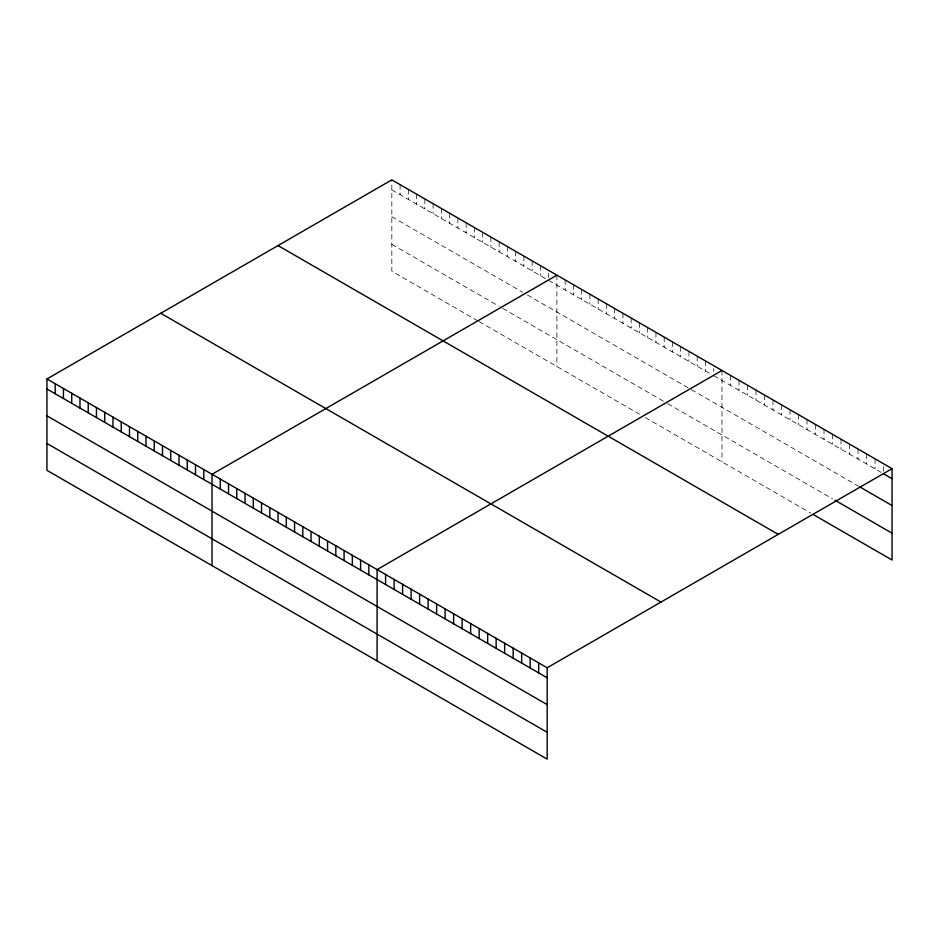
<?xml version="1.0" encoding="UTF-8"?>
<svg xmlns="http://www.w3.org/2000/svg" width="939" height="939" viewBox="0 0 939 939"><rect width="100%" height="100%" fill="white"/><g stroke="black" fill="none" stroke-linecap="round" stroke-linejoin="round"><path stroke-width="0.7" stroke-dasharray="4.7 3.52" d="M391.833 189.878L546.287 279.059M548.646 280.421L711.363 374.368M713.722 375.729L881.122 472.376M391.833 216.721L522.706 292.287M527.425 295.01L688.956 388.265M691.315 389.626L858.035 485.886M391.833 244.375L499.125 306.325M502.658 308.368L664.202 401.622M667.735 403.664L832.529 498.809M477.904 320.915L391.833 271.218L391.833 179.865M479.078 321.596L639.436 414.169M645.339 417.573L810.662 513.023M883.552 466.624L883.552 472.34M875.042 458.854L875.042 468.866M866.544 453.936L866.544 463.96M858.035 449.03L858.035 459.042M849.537 444.124L849.537 454.136M841.027 439.217L841.027 449.229M832.529 434.299L832.529 444.311M824.019 429.393L824.019 439.405M815.521 424.487L815.521 434.499M807.012 419.569L807.012 429.593M798.514 414.662L798.514 424.674M790.004 409.756L790.004 419.768M781.506 404.85L781.506 414.862M772.997 399.932L772.997 409.944M764.499 395.026L764.499 405.038M755.989 390.119L755.989 400.131M747.491 385.213L747.491 395.225M738.981 380.295L738.981 390.307M730.483 375.389L730.483 385.401M721.974 370.482L721.974 461.824M713.722 368.569L713.722 371.433M705.471 360.952L705.471 370.964M697.219 356.186L697.219 366.198M688.956 351.421L688.956 361.433M680.705 346.655L680.705 356.667M672.453 341.89L672.453 351.902M664.202 337.124L664.202 347.137M655.95 332.359L655.95 342.371M647.687 327.594L647.687 337.606M639.436 322.828L639.436 332.84M631.184 318.063L631.184 328.075M622.933 313.297L622.933 323.309M614.681 308.532L614.681 318.544M606.43 303.767L606.43 313.779M598.166 299.001L598.166 309.013M589.915 294.236L589.915 304.248M581.664 289.47L581.664 299.482M573.412 284.705L573.412 294.717M565.161 279.939L565.161 289.951M556.897 275.174L556.897 366.515M548.646 273.272L548.646 277.557M540.394 265.643L540.394 275.655M532.143 260.878L532.143 270.89M523.892 256.112L523.892 266.124M515.628 251.347L515.628 261.359M507.377 246.581L507.377 256.593M499.125 241.816L499.125 251.828M490.874 237.051L490.874 247.063M482.623 232.285L482.623 242.297M474.371 227.52L474.371 237.532M466.108 222.754L466.108 232.766M457.856 217.989L457.856 228.001M449.605 213.223L449.605 223.236M441.353 208.458L441.353 218.47M433.102 203.693L433.102 213.705M424.839 198.927L424.839 208.939M416.587 194.162L416.587 204.174M408.336 189.396L408.336 199.408M400.084 184.631L400.084 194.643"/><path stroke-width="1.41" d="M46.95 378.98L547.167 667.782L547.167 759.135L46.95 470.333L46.95 378.98L391.833 179.865L892.05 468.667L892.05 560.02L813.092 514.431M556.897 275.174L212.026 474.289L212.026 565.63M721.974 370.482L377.091 569.597L377.091 660.939M547.167 667.782L892.05 468.667M883.552 473.772L892.05 478.679M859.255 486.59L892.05 505.522M834.959 500.205L892.05 533.176M278.014 245.584L778.243 534.373M160.757 313.274L660.986 602.075M46.95 388.992L547.167 677.794M46.95 415.836L547.167 704.637M46.95 443.49L547.167 732.291M538.669 662.875L538.669 672.887M530.159 657.969L530.159 667.981M521.661 653.051L521.661 663.063M513.152 648.145L513.152 658.157M504.654 643.238L504.654 653.251M496.144 638.332L496.144 648.344M487.646 633.414L487.646 643.426M479.136 628.508L479.136 638.52M470.639 623.602L470.639 633.614M462.129 618.684L462.129 628.696M453.631 613.777L453.631 623.789M445.121 608.871L445.121 618.883M436.623 603.965L436.623 613.977M428.114 599.047L428.114 609.059M419.616 594.141L419.616 604.153M411.106 589.234L411.106 599.246M402.608 584.316L402.608 594.34M394.098 579.41L394.098 589.422M385.6 574.504L385.6 584.516M368.839 564.832L368.839 574.844M360.588 560.067L360.588 570.079M352.336 555.301L352.336 565.313M344.085 550.536L344.085 560.548M335.822 545.77L335.822 555.782M327.57 541.005L327.57 551.017M319.319 536.239L319.319 546.252M311.067 531.474L311.067 541.486M302.816 526.709L302.816 536.721M294.564 521.943L294.564 531.955M286.301 517.178L286.301 527.19M278.05 512.412L278.05 522.424M269.798 507.647L269.798 517.659M261.547 502.881L261.547 512.894M253.295 498.116L253.295 508.128M245.032 493.351L245.032 503.363M236.781 488.585L236.781 498.597M228.529 483.82L228.529 493.832M220.278 479.054L220.278 489.066M203.775 469.523L203.775 479.536M195.512 464.758L195.512 474.77M187.26 459.993L187.26 470.005M179.009 455.227L179.009 465.239M170.757 450.462L170.757 460.474M162.506 445.696L162.506 455.708M154.242 440.931L154.242 450.943M145.991 436.166L145.991 446.178M137.74 431.4L137.74 441.412M129.488 426.635L129.488 436.647M121.237 421.869L121.237 431.881M112.973 417.104L112.973 427.116M104.722 412.338L104.722 422.35M96.471 407.573L96.471 417.585M88.219 402.808L88.219 412.82M79.968 398.042L79.968 408.054M71.716 393.277L71.716 403.289M63.453 388.511L63.453 398.523M55.201 383.746L55.201 393.758"/></g></svg>
